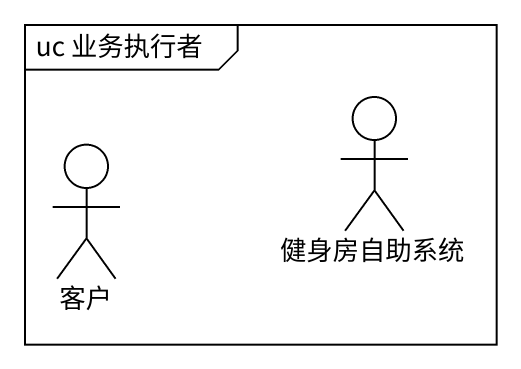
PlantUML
@startuml
mainframe uc 业务执行者
actor 客户
actor 健身房自助系统
@enduml
